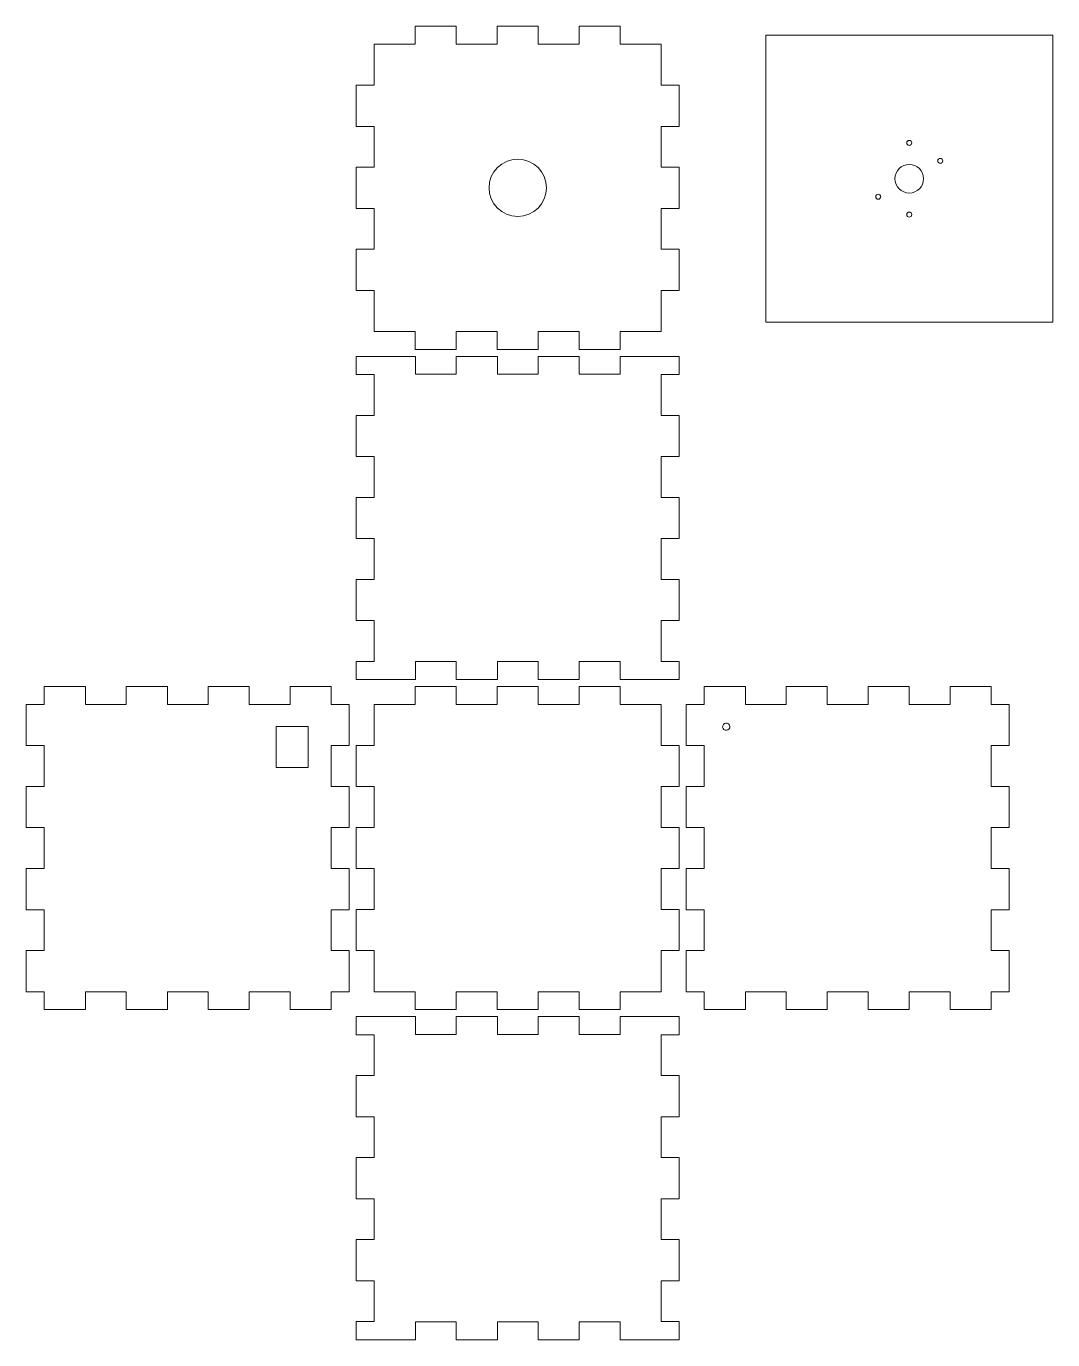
# Model space of a CAD drawing. Header units: inches. Extents: x -17.1 to -2.8, y 0.3 to 18.6.
import ezdxf

# ---------------------------------------------------------------- set-up
doc = ezdxf.new("R2010")
doc.units = ezdxf.units.IN
doc.header["$MEASUREMENT"] = 0
doc.layers.add('Layer 1', color=7, linetype='Continuous')

# ---------------------------------------------------------------- blocks, each defined once
blk = doc.blocks.new('block 2')
at = {"layer": 'Layer 1', "color": 7, "lineweight": 5}
for points in [[(-12.516, 4.513), (-12.516, 4.763)], [(-12.516, 4.763), (-12.266, 4.763)], [(-12.266, 4.763), (-11.692, 4.763)], [(-11.692, 4.513), (-11.692, 4.763)], [(-11.123, 4.763), (-11.123, 4.513)], [(-10.549, 4.763), (-11.123, 4.763)], [(-10.549, 4.513), (-10.549, 4.763)], [(-9.98, 4.763), (-9.98, 4.513)], [(-9.407, 4.763), (-9.98, 4.763)], [(-9.407, 4.513), (-9.407, 4.763)], [(-8.838, 4.763), (-8.838, 4.513)], [(-8.838, 4.763), (-8.264, 4.763)], [(-8.264, 4.763), (-8.014, 4.763)], [(-8.014, 4.513), (-8.014, 4.763)], [(-12.516, 4.51), (-12.516, 4.513)], [(-12.266, 4.51), (-12.516, 4.51)], [(-12.266, 4.51), (-12.266, 3.941)], [(-11.123, 4.513), (-11.692, 4.513)], [(-9.98, 4.513), (-10.549, 4.513)], [(-8.838, 4.513), (-9.407, 4.513)], [(-8.264, 3.941), (-8.264, 4.51)], [(-8.264, 4.51), (-8.014, 4.51)], [(-8.014, 4.51), (-8.014, 4.513)], [(-12.516, 3.941), (-12.516, 3.367)], [(-12.266, 3.941), (-12.516, 3.941)], [(-8.014, 3.941), (-8.264, 3.941)], [(-8.014, 3.367), (-8.014, 3.941)], [(-12.516, 3.367), (-12.266, 3.367)], [(-12.266, 3.367), (-12.266, 2.798)], [(-8.264, 2.798), (-8.264, 3.367)], [(-8.264, 3.367), (-8.014, 3.367)], [(-12.516, 2.798), (-12.516, 2.225)], [(-12.266, 2.798), (-12.516, 2.798)], [(-8.014, 2.798), (-8.264, 2.798)], [(-8.014, 2.225), (-8.014, 2.798)], [(-12.516, 2.225), (-12.266, 2.225)], [(-12.266, 2.225), (-12.266, 1.656)], [(-8.264, 1.656), (-8.264, 2.225)], [(-8.264, 2.225), (-8.014, 2.225)], [(-12.516, 1.656), (-12.516, 1.082)], [(-12.266, 1.656), (-12.516, 1.656)], [(-8.014, 1.656), (-8.264, 1.656)], [(-8.014, 1.082), (-8.014, 1.656)], [(-12.516, 1.082), (-12.266, 1.082)], [(-12.266, 1.082), (-12.266, 0.513)], [(-8.264, 0.513), (-8.264, 1.082)], [(-8.264, 1.082), (-8.014, 1.082)], [(-12.516, 0.51), (-12.516, 0.513)], [(-12.266, 0.513), (-12.516, 0.513)], [(-12.516, 0.26), (-12.516, 0.51)], [(-11.692, 0.26), (-11.692, 0.51)], [(-11.692, 0.51), (-11.123, 0.51)], [(-11.123, 0.51), (-11.123, 0.26)], [(-10.549, 0.26), (-10.549, 0.51)], [(-10.549, 0.51), (-9.98, 0.51)], [(-9.98, 0.51), (-9.98, 0.26)], [(-9.407, 0.26), (-9.407, 0.51)], [(-9.407, 0.51), (-8.838, 0.51)], [(-8.838, 0.51), (-8.838, 0.26)], [(-8.264, 0.513), (-8.014, 0.513)], [(-8.014, 0.51), (-8.014, 0.513)], [(-8.014, 0.26), (-8.014, 0.51)], [(-12.516, 0.26), (-12.266, 0.26)], [(-12.266, 0.26), (-11.692, 0.26)], [(-11.123, 0.26), (-10.549, 0.26)], [(-9.98, 0.26), (-9.407, 0.26)], [(-8.838, 0.26), (-8.264, 0.26)], [(-8.264, 0.26), (-8.014, 0.26)]]:
    blk.add_lwpolyline(points, dxfattribs=at)
blk = doc.blocks.new('block 3')
at = {"layer": 'Layer 1', "color": 7, "lineweight": 5}
for points in [[(-11.695, 9.363), (-11.695, 9.113)], [(-11.121, 9.363), (-11.695, 9.363)], [(-11.121, 9.113), (-11.121, 9.363)], [(-10.552, 9.363), (-10.552, 9.113)], [(-9.978, 9.363), (-10.552, 9.363)], [(-9.978, 9.113), (-9.978, 9.363)], [(-9.409, 9.363), (-9.409, 9.113)], [(-8.835, 9.363), (-9.409, 9.363)], [(-8.835, 9.113), (-8.835, 9.363)], [(-12.266, 9.113), (-12.266, 8.541)], [(-11.695, 9.113), (-12.266, 9.113)], [(-10.552, 9.113), (-11.121, 9.113)], [(-9.409, 9.113), (-9.978, 9.113)], [(-8.264, 9.113), (-8.835, 9.113)], [(-8.264, 8.541), (-8.264, 9.113)], [(-12.516, 8.541), (-12.516, 7.967)], [(-12.266, 8.541), (-12.516, 8.541)], [(-8.014, 8.541), (-8.264, 8.541)], [(-8.014, 7.967), (-8.014, 8.541)], [(-12.516, 7.967), (-12.266, 7.967)], [(-12.266, 7.967), (-12.266, 7.398)], [(-8.264, 7.398), (-8.264, 7.967)], [(-8.264, 7.967), (-8.014, 7.967)], [(-12.516, 7.398), (-12.516, 6.825)], [(-12.266, 7.398), (-12.516, 7.398)], [(-8.014, 7.398), (-8.264, 7.398)], [(-8.014, 6.825), (-8.014, 7.398)], [(-12.516, 6.825), (-12.266, 6.825)], [(-12.266, 6.825), (-12.266, 6.256)], [(-8.264, 6.256), (-8.264, 6.825)], [(-8.264, 6.825), (-8.014, 6.825)], [(-12.516, 6.256), (-12.516, 5.682)], [(-12.266, 6.256), (-12.516, 6.256)], [(-8.014, 6.256), (-8.264, 6.256)], [(-8.014, 5.682), (-8.014, 6.256)], [(-12.516, 5.682), (-12.266, 5.682)], [(-12.266, 5.682), (-12.266, 5.11)], [(-8.264, 5.11), (-8.264, 5.682)], [(-8.264, 5.682), (-8.014, 5.682)], [(-12.266, 5.11), (-11.695, 5.11)], [(-11.695, 5.11), (-11.695, 4.86)], [(-11.121, 4.86), (-11.121, 5.11)], [(-11.121, 5.11), (-10.552, 5.11)], [(-10.552, 5.11), (-10.552, 4.86)], [(-9.978, 4.86), (-9.978, 5.11)], [(-9.978, 5.11), (-9.409, 5.11)], [(-9.409, 5.11), (-9.409, 4.86)], [(-8.835, 4.86), (-8.835, 5.11)], [(-8.835, 5.11), (-8.264, 5.11)], [(-11.695, 4.86), (-11.121, 4.86)], [(-10.552, 4.86), (-9.978, 4.86)], [(-9.409, 4.86), (-8.835, 4.86)]]:
    blk.add_lwpolyline(points, dxfattribs=at)
blk = doc.blocks.new('block 4')
at = {"layer": 'Layer 1', "color": 7, "lineweight": 5}
for points in [[(-12.516, 13.713), (-12.516, 13.963)], [(-12.516, 13.963), (-12.266, 13.963)], [(-12.266, 13.963), (-11.692, 13.963)], [(-11.692, 13.713), (-11.692, 13.963)], [(-11.123, 13.963), (-11.123, 13.713)], [(-10.549, 13.963), (-11.123, 13.963)], [(-10.549, 13.713), (-10.549, 13.963)], [(-9.98, 13.963), (-9.98, 13.713)], [(-9.407, 13.963), (-9.98, 13.963)], [(-9.407, 13.713), (-9.407, 13.963)], [(-8.838, 13.963), (-8.838, 13.713)], [(-8.838, 13.963), (-8.264, 13.963)], [(-8.264, 13.963), (-8.014, 13.963)], [(-8.014, 13.713), (-8.014, 13.963)], [(-12.516, 13.71), (-12.516, 13.713)], [(-12.266, 13.71), (-12.516, 13.71)], [(-12.266, 13.71), (-12.266, 13.141)], [(-11.123, 13.713), (-11.692, 13.713)], [(-9.98, 13.713), (-10.549, 13.713)], [(-8.838, 13.713), (-9.407, 13.713)], [(-8.264, 13.141), (-8.264, 13.71)], [(-8.264, 13.71), (-8.014, 13.71)], [(-8.014, 13.71), (-8.014, 13.713)], [(-12.516, 13.141), (-12.516, 12.567)], [(-12.266, 13.141), (-12.516, 13.141)], [(-8.014, 13.141), (-8.264, 13.141)], [(-8.014, 12.567), (-8.014, 13.141)], [(-12.516, 12.567), (-12.266, 12.567)], [(-12.266, 12.567), (-12.266, 11.998)], [(-8.264, 11.998), (-8.264, 12.567)], [(-8.264, 12.567), (-8.014, 12.567)], [(-12.516, 11.998), (-12.516, 11.425)], [(-12.266, 11.998), (-12.516, 11.998)], [(-8.014, 11.998), (-8.264, 11.998)], [(-8.014, 11.425), (-8.014, 11.998)], [(-12.516, 11.425), (-12.266, 11.425)], [(-12.266, 11.425), (-12.266, 10.856)], [(-8.264, 10.856), (-8.264, 11.425)], [(-8.264, 11.425), (-8.014, 11.425)], [(-12.516, 10.856), (-12.516, 10.282)], [(-12.266, 10.856), (-12.516, 10.856)], [(-8.014, 10.856), (-8.264, 10.856)], [(-8.014, 10.282), (-8.014, 10.856)], [(-12.516, 10.282), (-12.266, 10.282)], [(-12.266, 10.282), (-12.266, 9.713)], [(-8.264, 9.713), (-8.264, 10.282)], [(-8.264, 10.282), (-8.014, 10.282)], [(-12.516, 9.71), (-12.516, 9.713)], [(-12.266, 9.713), (-12.516, 9.713)], [(-12.516, 9.46), (-12.516, 9.71)], [(-11.692, 9.46), (-11.692, 9.71)], [(-11.692, 9.71), (-11.123, 9.71)], [(-11.123, 9.71), (-11.123, 9.46)], [(-10.549, 9.46), (-10.549, 9.71)], [(-10.549, 9.71), (-9.98, 9.71)], [(-9.98, 9.71), (-9.98, 9.46)], [(-9.407, 9.46), (-9.407, 9.71)], [(-9.407, 9.71), (-8.838, 9.71)], [(-8.838, 9.71), (-8.838, 9.46)], [(-8.264, 9.713), (-8.014, 9.713)], [(-8.014, 9.71), (-8.014, 9.713)], [(-8.014, 9.46), (-8.014, 9.71)], [(-12.516, 9.46), (-12.266, 9.46)], [(-12.266, 9.46), (-11.692, 9.46)], [(-11.123, 9.46), (-10.549, 9.46)], [(-9.98, 9.46), (-9.407, 9.46)], [(-8.838, 9.46), (-8.264, 9.46)], [(-8.264, 9.46), (-8.014, 9.46)]]:
    blk.add_lwpolyline(points, dxfattribs=at)
blk = doc.blocks.new('block 5')
at = {"layer": 'Layer 1', "color": 7, "lineweight": 5}
for points in [[(-11.695, 18.563), (-11.695, 18.313)], [(-11.121, 18.563), (-11.695, 18.563)], [(-11.121, 18.313), (-11.121, 18.563)], [(-10.552, 18.563), (-10.552, 18.313)], [(-9.978, 18.563), (-10.552, 18.563)], [(-9.978, 18.313), (-9.978, 18.563)], [(-9.409, 18.563), (-9.409, 18.313)], [(-8.835, 18.563), (-9.409, 18.563)], [(-8.835, 18.313), (-8.835, 18.563)], [(-12.266, 18.313), (-12.266, 17.741)], [(-11.695, 18.313), (-12.266, 18.313)], [(-10.552, 18.313), (-11.121, 18.313)], [(-9.409, 18.313), (-9.978, 18.313)], [(-8.264, 18.313), (-8.835, 18.313)], [(-8.264, 17.741), (-8.264, 18.313)], [(-12.516, 17.741), (-12.516, 17.167)], [(-12.266, 17.741), (-12.516, 17.741)], [(-8.014, 17.741), (-8.264, 17.741)], [(-8.014, 17.167), (-8.014, 17.741)], [(-12.516, 17.167), (-12.266, 17.167)], [(-12.266, 17.167), (-12.266, 16.598)], [(-8.264, 16.598), (-8.264, 17.167)], [(-8.264, 17.167), (-8.014, 17.167)], [(-12.516, 16.598), (-12.516, 16.025)], [(-12.266, 16.598), (-12.516, 16.598)], [(-8.014, 16.598), (-8.264, 16.598)], [(-8.014, 16.025), (-8.014, 16.598)], [(-12.516, 16.025), (-12.266, 16.025)], [(-12.266, 16.025), (-12.266, 15.456)], [(-8.264, 15.456), (-8.264, 16.025)], [(-8.264, 16.025), (-8.014, 16.025)], [(-12.516, 15.456), (-12.516, 14.882)], [(-12.266, 15.456), (-12.516, 15.456)], [(-8.014, 15.456), (-8.264, 15.456)], [(-8.014, 14.882), (-8.014, 15.456)], [(-12.516, 14.882), (-12.266, 14.882)], [(-12.266, 14.882), (-12.266, 14.31)], [(-8.264, 14.31), (-8.264, 14.882)], [(-8.264, 14.882), (-8.014, 14.882)], [(-12.266, 14.31), (-11.695, 14.31)], [(-11.695, 14.31), (-11.695, 14.06)], [(-11.121, 14.06), (-11.121, 14.31)], [(-11.121, 14.31), (-10.552, 14.31)], [(-10.552, 14.31), (-10.552, 14.06)], [(-9.978, 14.06), (-9.978, 14.31)], [(-9.978, 14.31), (-9.409, 14.31)], [(-9.409, 14.31), (-9.409, 14.06)], [(-8.835, 14.06), (-8.835, 14.31)], [(-8.835, 14.31), (-8.264, 14.31)], [(-11.695, 14.06), (-11.121, 14.06)], [(-10.552, 14.06), (-9.978, 14.06)], [(-9.409, 14.06), (-8.835, 14.06)]]:
    blk.add_lwpolyline(points, dxfattribs=at)
blk = doc.blocks.new('block 6')
at = {"layer": 'Layer 1', "color": 7, "lineweight": 5}
for points in [[(-16.866, 9.363), (-16.866, 9.113)], [(-16.292, 9.363), (-16.866, 9.363)], [(-16.292, 9.113), (-16.292, 9.363)], [(-15.723, 9.363), (-15.723, 9.113)], [(-15.149, 9.363), (-15.723, 9.363)], [(-15.149, 9.113), (-15.149, 9.363)], [(-14.58, 9.363), (-14.58, 9.113)], [(-14.007, 9.363), (-14.58, 9.363)], [(-14.007, 9.113), (-14.007, 9.363)], [(-13.438, 9.363), (-13.438, 9.113)], [(-12.864, 9.363), (-13.438, 9.363)], [(-12.864, 9.113), (-12.864, 9.363)], [(-17.116, 9.113), (-17.116, 8.539)], [(-16.866, 9.113), (-17.116, 9.113)], [(-15.723, 9.113), (-16.292, 9.113)], [(-14.58, 9.113), (-15.149, 9.113)], [(-13.438, 9.113), (-14.007, 9.113)], [(-12.614, 9.113), (-12.864, 9.113)], [(-12.614, 8.539), (-12.614, 9.113)], [(-17.116, 8.539), (-16.866, 8.539)], [(-16.866, 8.539), (-16.866, 7.97)], [(-12.864, 7.97), (-12.864, 8.539)], [(-12.864, 8.539), (-12.614, 8.539)], [(-17.116, 7.97), (-17.116, 7.396)], [(-16.866, 7.97), (-17.116, 7.97)], [(-12.614, 7.97), (-12.864, 7.97)], [(-12.614, 7.396), (-12.614, 7.97)], [(-17.116, 7.396), (-16.866, 7.396)], [(-16.866, 7.396), (-16.866, 6.827)], [(-12.864, 6.827), (-12.864, 7.396)], [(-12.864, 7.396), (-12.614, 7.396)], [(-17.116, 6.827), (-17.116, 6.253)], [(-16.866, 6.827), (-17.116, 6.827)], [(-12.614, 6.827), (-12.864, 6.827)], [(-12.614, 6.253), (-12.614, 6.827)], [(-17.116, 6.253), (-16.866, 6.253)], [(-16.866, 6.253), (-16.866, 5.684)], [(-12.864, 5.684), (-12.864, 6.253)], [(-12.864, 6.253), (-12.614, 6.253)], [(-17.116, 5.684), (-17.116, 5.11)], [(-16.866, 5.684), (-17.116, 5.684)], [(-12.614, 5.684), (-12.864, 5.684)], [(-12.614, 5.11), (-12.614, 5.684)], [(-17.116, 5.11), (-16.866, 5.11)], [(-16.866, 5.11), (-16.866, 4.86)], [(-16.292, 4.86), (-16.292, 5.11)], [(-16.292, 5.11), (-15.723, 5.11)], [(-15.723, 5.11), (-15.723, 4.86)], [(-15.149, 4.86), (-15.149, 5.11)], [(-15.149, 5.11), (-14.58, 5.11)], [(-14.58, 5.11), (-14.58, 4.86)], [(-14.007, 4.86), (-14.007, 5.11)], [(-14.007, 5.11), (-13.438, 5.11)], [(-13.438, 5.11), (-13.438, 4.86)], [(-12.864, 4.86), (-12.864, 5.11)], [(-12.864, 5.11), (-12.614, 5.11)]]:
    blk.add_lwpolyline(points, dxfattribs=at)
blk = doc.blocks.new('block 7')
at = {"layer": 'Layer 1', "color": 7, "lineweight": 5}
for points in [[(-7.666, 9.363), (-7.666, 9.113)], [(-7.092, 9.363), (-7.666, 9.363)], [(-7.092, 9.113), (-7.092, 9.363)], [(-6.523, 9.363), (-6.523, 9.113)], [(-5.949, 9.363), (-6.523, 9.363)], [(-5.949, 9.113), (-5.949, 9.363)], [(-5.38, 9.363), (-5.38, 9.113)], [(-4.807, 9.363), (-5.38, 9.363)], [(-4.807, 9.113), (-4.807, 9.363)], [(-4.238, 9.363), (-4.238, 9.113)], [(-3.664, 9.363), (-4.238, 9.363)], [(-3.664, 9.113), (-3.664, 9.363)], [(-7.916, 9.113), (-7.916, 8.539)], [(-7.666, 9.113), (-7.916, 9.113)], [(-6.523, 9.113), (-7.092, 9.113)], [(-5.38, 9.113), (-5.949, 9.113)], [(-4.238, 9.113), (-4.807, 9.113)], [(-3.414, 9.113), (-3.664, 9.113)], [(-3.414, 8.539), (-3.414, 9.113)], [(-7.916, 8.539), (-7.666, 8.539)], [(-7.666, 8.539), (-7.666, 7.97)], [(-3.664, 7.97), (-3.664, 8.539)], [(-3.664, 8.539), (-3.414, 8.539)], [(-7.916, 7.97), (-7.916, 7.396)], [(-7.666, 7.97), (-7.916, 7.97)], [(-3.414, 7.97), (-3.664, 7.97)], [(-3.414, 7.396), (-3.414, 7.97)], [(-7.916, 7.396), (-7.666, 7.396)], [(-7.666, 7.396), (-7.666, 6.827)], [(-3.664, 6.827), (-3.664, 7.396)], [(-3.664, 7.396), (-3.414, 7.396)], [(-7.916, 6.827), (-7.916, 6.253)], [(-7.666, 6.827), (-7.916, 6.827)], [(-3.414, 6.827), (-3.664, 6.827)], [(-3.414, 6.253), (-3.414, 6.827)], [(-7.916, 6.253), (-7.666, 6.253)], [(-7.666, 6.253), (-7.666, 5.684)], [(-3.664, 5.684), (-3.664, 6.253)], [(-3.664, 6.253), (-3.414, 6.253)], [(-7.916, 5.684), (-7.916, 5.11)], [(-7.666, 5.684), (-7.916, 5.684)], [(-3.414, 5.684), (-3.664, 5.684)], [(-3.414, 5.11), (-3.414, 5.684)], [(-7.916, 5.11), (-7.666, 5.11)], [(-7.666, 5.11), (-7.666, 4.86)], [(-7.092, 4.86), (-7.092, 5.11)], [(-7.092, 5.11), (-6.523, 5.11)], [(-6.523, 5.11), (-6.523, 4.86)], [(-5.949, 4.86), (-5.949, 5.11)], [(-5.949, 5.11), (-5.38, 5.11)], [(-5.38, 5.11), (-5.38, 4.86)], [(-4.807, 4.86), (-4.807, 5.11)], [(-4.807, 5.11), (-4.238, 5.11)], [(-4.238, 5.11), (-4.238, 4.86)], [(-3.664, 4.86), (-3.664, 5.11)], [(-3.664, 5.11), (-3.414, 5.11)], [(-7.666, 4.86), (-7.092, 4.86)], [(-6.523, 4.86), (-5.949, 4.86)], [(-5.38, 4.86), (-4.807, 4.86)], [(-4.238, 4.86), (-3.664, 4.86)]]:
    blk.add_lwpolyline(points, dxfattribs=at)

msp = doc.modelspace()

# ---------------------------------------------------------------- linework, layer by layer
at = {"layer": 'Layer 1', "color": 7, "lineweight": 5}
for points in [[(-2.807, 14.438), (-6.807, 14.438), (-6.807, 18.438), (-2.807, 18.438), (-2.807, 14.438)], [(-13.184, 8.235), (-13.634, 8.235), (-13.634, 8.805), (-13.184, 8.805), (-13.184, 8.235)], [(-16.866, 4.86), (-16.292, 4.86)], [(-15.723, 4.86), (-15.149, 4.86)], [(-14.58, 4.86), (-14.007, 4.86)], [(-13.438, 4.86), (-12.864, 4.86)]]:
    msp.add_lwpolyline(points, dxfattribs=at)
for points in [[(-4.772, 16.938), (-4.772, 16.918), (-4.787, 16.903), (-4.807, 16.903), (-4.826, 16.903), (-4.842, 16.918), (-4.842, 16.938), (-4.842, 16.957), (-4.826, 16.973), (-4.807, 16.973), (-4.787, 16.973), (-4.772, 16.957), (-4.772, 16.938)], [(-9.865, 16.312), (-9.865, 16.091), (-10.044, 15.912), (-10.265, 15.912), (-10.486, 15.912), (-10.665, 16.091), (-10.665, 16.312), (-10.665, 16.532), (-10.486, 16.712), (-10.265, 16.712), (-10.044, 16.712), (-9.865, 16.532), (-9.865, 16.312)], [(-4.339, 16.687), (-4.339, 16.668), (-4.354, 16.652), (-4.374, 16.652), (-4.393, 16.652), (-4.409, 16.668), (-4.409, 16.687), (-4.409, 16.707), (-4.393, 16.722), (-4.374, 16.722), (-4.354, 16.722), (-4.339, 16.707), (-4.339, 16.687)], [(-4.607, 16.438), (-4.607, 16.327), (-4.696, 16.238), (-4.807, 16.238), (-4.917, 16.238), (-5.007, 16.327), (-5.007, 16.438), (-5.007, 16.548), (-4.917, 16.638), (-4.807, 16.638), (-4.696, 16.638), (-4.607, 16.548), (-4.607, 16.438)], [(-5.205, 16.188), (-5.205, 16.169), (-5.22, 16.153), (-5.24, 16.153), (-5.259, 16.153), (-5.275, 16.169), (-5.275, 16.188), (-5.275, 16.207), (-5.259, 16.223), (-5.24, 16.223), (-5.22, 16.223), (-5.205, 16.207), (-5.205, 16.188)], [(-4.772, 15.938), (-4.772, 15.918), (-4.787, 15.903), (-4.807, 15.903), (-4.826, 15.903), (-4.842, 15.918), (-4.842, 15.938), (-4.842, 15.957), (-4.826, 15.973), (-4.807, 15.973), (-4.787, 15.973), (-4.772, 15.957), (-4.772, 15.938)], [(-7.315, 8.826), (-7.301, 8.802), (-7.31, 8.772), (-7.335, 8.759), (-7.359, 8.746), (-7.389, 8.755), (-7.402, 8.779), (-7.416, 8.803), (-7.407, 8.833), (-7.382, 8.847), (-7.358, 8.86), (-7.328, 8.851), (-7.315, 8.826)]]:
    msp.add_open_spline(points, degree=3, knots=[0, 0, 0, 0, 1, 1, 1, 2, 2, 2, 3, 3, 3, 4, 4, 4, 4], dxfattribs=at)

# ---------------------------------------------------------------- block references
at = {"layer": 'Layer 1'}
for name in ['block 5', 'block 4', 'block 6', 'block 3', 'block 7', 'block 2']:
    msp.add_blockref(name, (0, 0), dxfattribs=at)

doc.saveas('drawing.dxf')
